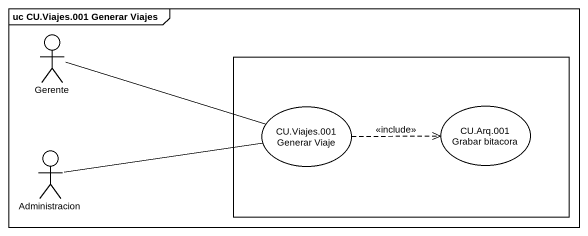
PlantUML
@startuml
mainframe uc CU.Viajes.001 Generar Viajes
actor Gerente
rectangle " " as rectangle1 {
  usecase "CU.Viajes.001 Generar Viaje" as CU_Viajes_001_Generar_Viaje
  usecase "CU.Arq.001 Grabar bitacora" as CU_Arq_001_Grabar_bitacora
}
actor Administracion
Gerente -right- CU_Viajes_001_Generar_Viaje
CU_Viajes_001_Generar_Viaje .right.> CU_Arq_001_Grabar_bitacora : <<include>>
Administracion -right- CU_Viajes_001_Generar_Viaje
@enduml
